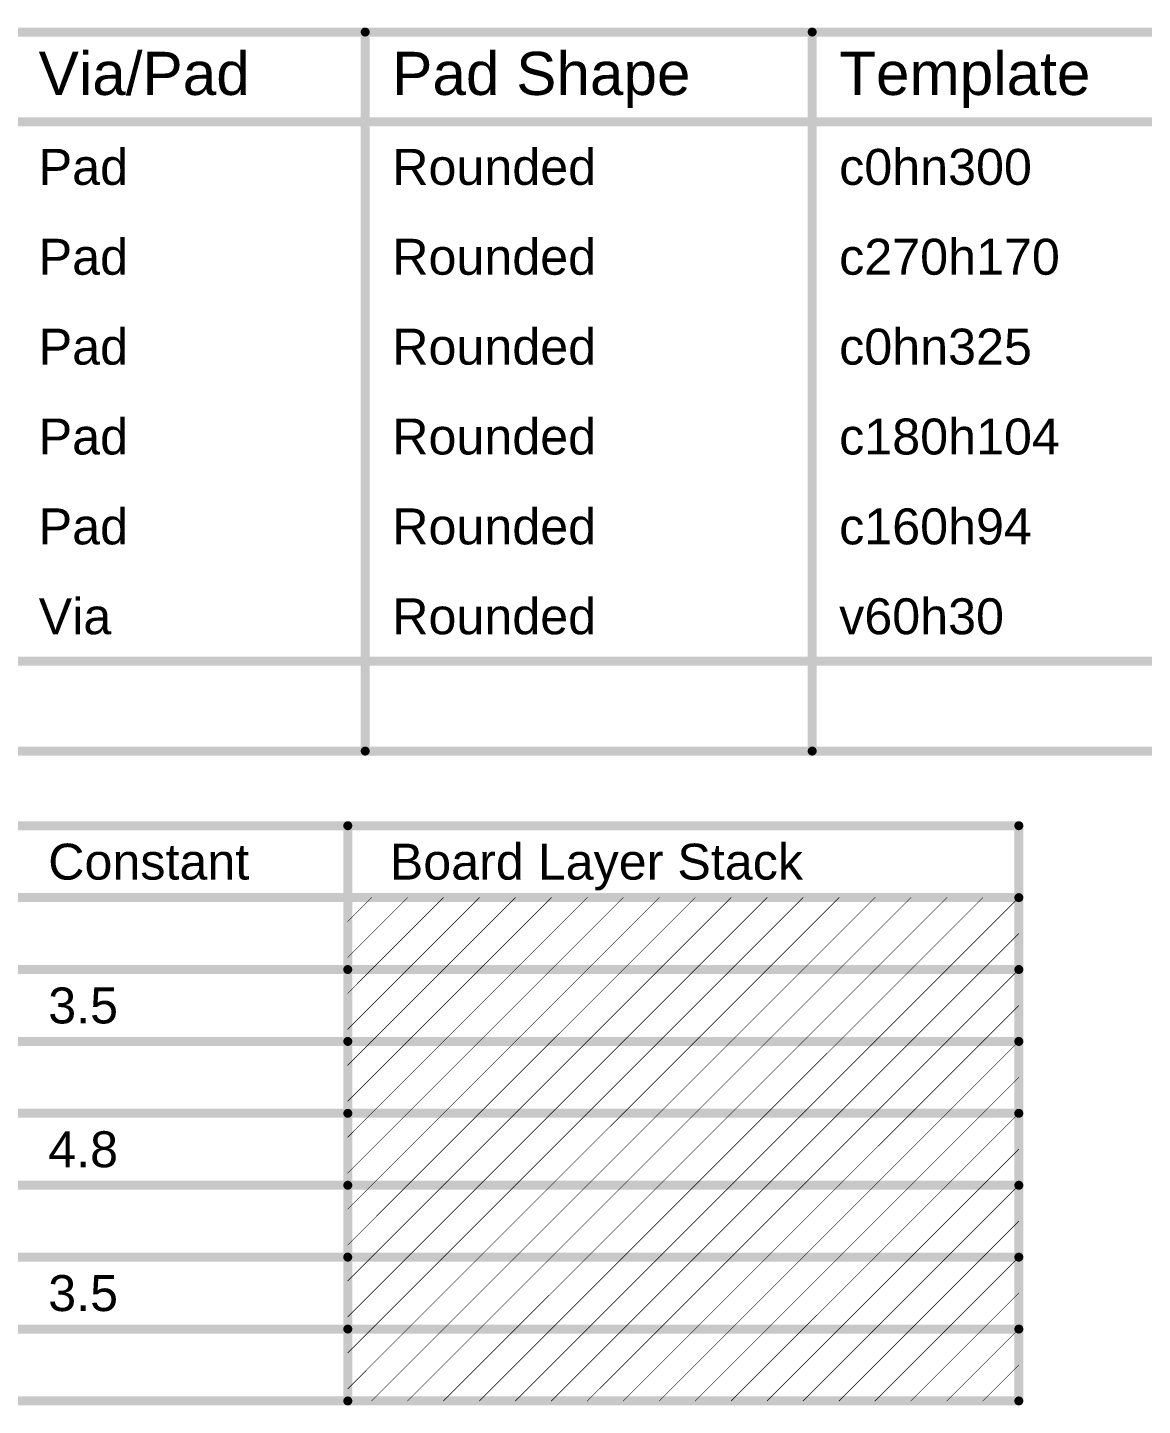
# Model space of a CAD drawing. Header units: inches. Extents: x -0.8 to 12, y -0.1 to 3.7.
# Drawn here: x 4.237 to 6.097, y 1.359 to 3.659 of the extents above; entities that cross this region are included whole.
import ezdxf

# ---------------------------------------------------------------- set-up
doc = ezdxf.new("R2010")
doc.units = ezdxf.units.IN
doc.header["$MEASUREMENT"] = 0
doc.layers.add('Drill Drawing', color=1, linetype='Continuous')
doc.layers.add('Fabrication', color=76, linetype='Continuous')
doc.styles.add('Arial', font='', dxfattribs={"height": 0.2})
doc.styles.get('Arial').set_extended_font_data('Arial')

msp = doc.modelspace()

# ---------------------------------------------------------------- linework, layer by layer
at = {"layer": 'Drill Drawing'}
for points in [[(-0.8195, 3.6515, 0.015, 0.015, 0), (11.9849, 3.6515, 0.015, 0.015, 0)], [(4.8, 2.4515, 0.015, 0.015, 0), (4.8, 3.6515, 0.015, 0.015, 0)], [(5.5458, 2.4515, 0.015, 0.015, 0), (5.5458, 3.6515, 0.015, 0.015, 0)], [(-0.8195, 3.5015, 0.015, 0.015, 0), (11.9849, 3.5015, 0.015, 0.015, 0)], [(-0.8195, 2.6015, 0.015, 0.015, 0), (11.9849, 2.6015, 0.015, 0.015, 0)], [(-0.8195, 2.4515, 0.015, 0.015, 0), (11.9849, 2.4515, 0.015, 0.015, 0)]]:
    msp.add_lwpolyline(points, format="xyseb", dxfattribs=at)
for points in [[(4.7962, 3.6515, 0.0075, 0.0075, 1), (4.8037, 3.6515, 0.0075, 0.0075, 1)], [(5.542, 3.6515, 0.0075, 0.0075, 1), (5.5495, 3.6515, 0.0075, 0.0075, 1)], [(4.7962, 2.4515, 0.0075, 0.0075, 1), (4.8037, 2.4515, 0.0075, 0.0075, 1)], [(5.542, 2.4515, 0.0075, 0.0075, 1), (5.5495, 2.4515, 0.0075, 0.0075, 1)]]:
    msp.add_lwpolyline(points, format="xyseb", close=True, dxfattribs=at)
at = {"layer": 'Fabrication'}
for points in [[(1.3517, 2.327, 0.015, 0.015, 0), (5.8905, 2.327, 0.015, 0.015, 0)], [(4.7709, 1.367, 0.015, 0.015, 0), (4.7709, 2.327, 0.015, 0.015, 0)], [(5.8905, 1.367, 0.015, 0.015, 0), (5.8905, 2.327, 0.015, 0.015, 0)], [(1.3517, 2.207, 0.015, 0.015, 0), (5.8905, 2.207, 0.015, 0.015, 0)], [(4.7709, 2.1673, 0.001, 0.001, 0), (4.8105, 2.207, 0.001, 0.001, 0)], [(4.7709, 2.1073, 0.001, 0.001, 0), (4.8705, 2.207, 0.001, 0.001, 0)], [(4.8105, 2.087, 0.001, 0.001, 0), (4.9305, 2.207, 0.001, 0.001, 0)], [(4.8705, 2.087, 0.001, 0.001, 0), (4.9905, 2.207, 0.001, 0.001, 0)], [(4.9305, 2.087, 0.001, 0.001, 0), (5.0505, 2.207, 0.001, 0.001, 0)], [(4.9905, 2.087, 0.001, 0.001, 0), (5.1105, 2.207, 0.001, 0.001, 0)], [(5.0505, 2.087, 0.001, 0.001, 0), (5.1705, 2.207, 0.001, 0.001, 0)], [(5.1105, 2.087, 0.001, 0.001, 0), (5.2305, 2.207, 0.001, 0.001, 0)], [(5.1705, 2.087, 0.001, 0.001, 0), (5.2905, 2.207, 0.001, 0.001, 0)], [(5.2305, 2.087, 0.001, 0.001, 0), (5.3505, 2.207, 0.001, 0.001, 0)], [(5.2905, 2.087, 0.001, 0.001, 0), (5.4105, 2.207, 0.001, 0.001, 0)], [(5.3505, 2.087, 0.001, 0.001, 0), (5.4705, 2.207, 0.001, 0.001, 0)], [(5.4105, 2.087, 0.001, 0.001, 0), (5.5305, 2.207, 0.001, 0.001, 0)], [(5.4705, 2.087, 0.001, 0.001, 0), (5.5905, 2.207, 0.001, 0.001, 0)], [(5.5305, 2.087, 0.001, 0.001, 0), (5.6505, 2.207, 0.001, 0.001, 0)], [(5.5905, 2.087, 0.001, 0.001, 0), (5.7105, 2.207, 0.001, 0.001, 0)], [(5.6505, 2.087, 0.001, 0.001, 0), (5.7705, 2.207, 0.001, 0.001, 0)], [(5.7105, 2.087, 0.001, 0.001, 0), (5.8305, 2.207, 0.001, 0.001, 0)], [(5.7705, 2.087, 0.001, 0.001, 0), (5.8905, 2.207, 0.001, 0.001, 0)], [(5.8305, 2.087, 0.001, 0.001, 0), (5.8905, 2.147, 0.001, 0.001, 0)], [(4.201, 2.087, 0.015, 0.015, 0), (4.7709, 2.087, 0.015, 0.015, 0)], [(4.7709, 2.087, 0.015, 0.015, 0), (5.8905, 2.087, 0.015, 0.015, 0)], [(4.7709, 2.0473, 0.001, 0.001, 0), (4.8105, 2.087, 0.001, 0.001, 0)], [(4.7709, 1.9873, 0.001, 0.001, 0), (4.8705, 2.087, 0.001, 0.001, 0)], [(4.8105, 1.967, 0.001, 0.001, 0), (4.9305, 2.087, 0.001, 0.001, 0)], [(4.8705, 1.967, 0.001, 0.001, 0), (4.9905, 2.087, 0.001, 0.001, 0)], [(4.9305, 1.967, 0.001, 0.001, 0), (5.0505, 2.087, 0.001, 0.001, 0)], [(4.9905, 1.967, 0.001, 0.001, 0), (5.1105, 2.087, 0.001, 0.001, 0)], [(5.0505, 1.967, 0.001, 0.001, 0), (5.1705, 2.087, 0.001, 0.001, 0)], [(5.1105, 1.967, 0.001, 0.001, 0), (5.2305, 2.087, 0.001, 0.001, 0)], [(5.1705, 1.967, 0.001, 0.001, 0), (5.2905, 2.087, 0.001, 0.001, 0)], [(5.2305, 1.967, 0.001, 0.001, 0), (5.3505, 2.087, 0.001, 0.001, 0)], [(5.2905, 1.967, 0.001, 0.001, 0), (5.4105, 2.087, 0.001, 0.001, 0)], [(5.3505, 1.967, 0.001, 0.001, 0), (5.4705, 2.087, 0.001, 0.001, 0)], [(5.4105, 1.967, 0.001, 0.001, 0), (5.5305, 2.087, 0.001, 0.001, 0)], [(5.4705, 1.967, 0.001, 0.001, 0), (5.5905, 2.087, 0.001, 0.001, 0)], [(5.5305, 1.967, 0.001, 0.001, 0), (5.6505, 2.087, 0.001, 0.001, 0)], [(5.5905, 1.967, 0.001, 0.001, 0), (5.7105, 2.087, 0.001, 0.001, 0)], [(5.6505, 1.967, 0.001, 0.001, 0), (5.7705, 2.087, 0.001, 0.001, 0)], [(5.7105, 1.967, 0.001, 0.001, 0), (5.8305, 2.087, 0.001, 0.001, 0)], [(5.7705, 1.967, 0.001, 0.001, 0), (5.8905, 2.087, 0.001, 0.001, 0)], [(5.8305, 1.967, 0.001, 0.001, 0), (5.8905, 2.027, 0.001, 0.001, 0)], [(4.201, 1.967, 0.015, 0.015, 0), (4.7709, 1.967, 0.015, 0.015, 0)], [(4.7709, 1.967, 0.015, 0.015, 0), (5.8905, 1.967, 0.015, 0.015, 0)], [(4.7709, 1.9273, 0.001, 0.001, 0), (4.8105, 1.967, 0.001, 0.001, 0)], [(4.7709, 1.8673, 0.001, 0.001, 0), (4.8705, 1.967, 0.001, 0.001, 0)], [(4.8105, 1.847, 0.001, 0.001, 0), (4.9305, 1.967, 0.001, 0.001, 0)], [(4.8705, 1.847, 0.001, 0.001, 0), (4.9905, 1.967, 0.001, 0.001, 0)], [(4.9305, 1.847, 0.001, 0.001, 0), (5.0505, 1.967, 0.001, 0.001, 0)], [(4.9905, 1.847, 0.001, 0.001, 0), (5.1105, 1.967, 0.001, 0.001, 0)], [(5.0505, 1.847, 0.001, 0.001, 0), (5.1705, 1.967, 0.001, 0.001, 0)], [(5.1105, 1.847, 0.001, 0.001, 0), (5.2305, 1.967, 0.001, 0.001, 0)], [(5.1705, 1.847, 0.001, 0.001, 0), (5.2905, 1.967, 0.001, 0.001, 0)], [(5.2305, 1.847, 0.001, 0.001, 0), (5.3505, 1.967, 0.001, 0.001, 0)], [(5.2905, 1.847, 0.001, 0.001, 0), (5.4105, 1.967, 0.001, 0.001, 0)], [(5.3505, 1.847, 0.001, 0.001, 0), (5.4705, 1.967, 0.001, 0.001, 0)], [(5.4105, 1.847, 0.001, 0.001, 0), (5.5305, 1.967, 0.001, 0.001, 0)], [(5.4705, 1.847, 0.001, 0.001, 0), (5.5905, 1.967, 0.001, 0.001, 0)], [(5.5305, 1.847, 0.001, 0.001, 0), (5.6505, 1.967, 0.001, 0.001, 0)], [(5.5905, 1.847, 0.001, 0.001, 0), (5.7105, 1.967, 0.001, 0.001, 0)], [(5.6505, 1.847, 0.001, 0.001, 0), (5.7705, 1.967, 0.001, 0.001, 0)], [(5.7105, 1.847, 0.001, 0.001, 0), (5.8305, 1.967, 0.001, 0.001, 0)], [(5.7705, 1.847, 0.001, 0.001, 0), (5.8905, 1.967, 0.001, 0.001, 0)], [(5.8305, 1.847, 0.001, 0.001, 0), (5.8905, 1.907, 0.001, 0.001, 0)], [(4.201, 1.847, 0.015, 0.015, 0), (4.7709, 1.847, 0.015, 0.015, 0)], [(4.7709, 1.847, 0.015, 0.015, 0), (5.8905, 1.847, 0.015, 0.015, 0)], [(4.7709, 1.8073, 0.001, 0.001, 0), (4.8105, 1.847, 0.001, 0.001, 0)], [(4.7709, 1.7473, 0.001, 0.001, 0), (4.8705, 1.847, 0.001, 0.001, 0)], [(4.8105, 1.727, 0.001, 0.001, 0), (4.9305, 1.847, 0.001, 0.001, 0)], [(4.8705, 1.727, 0.001, 0.001, 0), (4.9905, 1.847, 0.001, 0.001, 0)], [(4.9305, 1.727, 0.001, 0.001, 0), (5.0505, 1.847, 0.001, 0.001, 0)], [(4.9905, 1.727, 0.001, 0.001, 0), (5.1105, 1.847, 0.001, 0.001, 0)], [(5.0505, 1.727, 0.001, 0.001, 0), (5.1705, 1.847, 0.001, 0.001, 0)], [(5.1105, 1.727, 0.001, 0.001, 0), (5.2305, 1.847, 0.001, 0.001, 0)], [(5.1705, 1.727, 0.001, 0.001, 0), (5.2905, 1.847, 0.001, 0.001, 0)], [(5.2305, 1.727, 0.001, 0.001, 0), (5.3505, 1.847, 0.001, 0.001, 0)], [(5.2905, 1.727, 0.001, 0.001, 0), (5.4105, 1.847, 0.001, 0.001, 0)], [(5.3505, 1.727, 0.001, 0.001, 0), (5.4705, 1.847, 0.001, 0.001, 0)], [(5.4105, 1.727, 0.001, 0.001, 0), (5.5305, 1.847, 0.001, 0.001, 0)], [(5.4705, 1.727, 0.001, 0.001, 0), (5.5905, 1.847, 0.001, 0.001, 0)], [(5.5305, 1.727, 0.001, 0.001, 0), (5.6505, 1.847, 0.001, 0.001, 0)], [(5.5905, 1.727, 0.001, 0.001, 0), (5.7105, 1.847, 0.001, 0.001, 0)], [(5.6505, 1.727, 0.001, 0.001, 0), (5.7705, 1.847, 0.001, 0.001, 0)], [(5.7105, 1.727, 0.001, 0.001, 0), (5.8305, 1.847, 0.001, 0.001, 0)], [(5.7705, 1.727, 0.001, 0.001, 0), (5.8905, 1.847, 0.001, 0.001, 0)], [(5.8305, 1.727, 0.001, 0.001, 0), (5.8905, 1.787, 0.001, 0.001, 0)], [(4.201, 1.727, 0.015, 0.015, 0), (4.7709, 1.727, 0.015, 0.015, 0)], [(4.7709, 1.727, 0.015, 0.015, 0), (5.8905, 1.727, 0.015, 0.015, 0)], [(4.7709, 1.6873, 0.001, 0.001, 0), (4.8105, 1.727, 0.001, 0.001, 0)], [(4.7709, 1.6273, 0.001, 0.001, 0), (4.8705, 1.727, 0.001, 0.001, 0)], [(4.8105, 1.607, 0.001, 0.001, 0), (4.9305, 1.727, 0.001, 0.001, 0)], [(4.8705, 1.607, 0.001, 0.001, 0), (4.9905, 1.727, 0.001, 0.001, 0)], [(4.9305, 1.607, 0.001, 0.001, 0), (5.0505, 1.727, 0.001, 0.001, 0)], [(4.9905, 1.607, 0.001, 0.001, 0), (5.1105, 1.727, 0.001, 0.001, 0)], [(5.0505, 1.607, 0.001, 0.001, 0), (5.1705, 1.727, 0.001, 0.001, 0)], [(5.1105, 1.607, 0.001, 0.001, 0), (5.2305, 1.727, 0.001, 0.001, 0)], [(5.1705, 1.607, 0.001, 0.001, 0), (5.2905, 1.727, 0.001, 0.001, 0)], [(5.2305, 1.607, 0.001, 0.001, 0), (5.3505, 1.727, 0.001, 0.001, 0)], [(5.2905, 1.607, 0.001, 0.001, 0), (5.4105, 1.727, 0.001, 0.001, 0)], [(5.3505, 1.607, 0.001, 0.001, 0), (5.4705, 1.727, 0.001, 0.001, 0)], [(5.4105, 1.607, 0.001, 0.001, 0), (5.5305, 1.727, 0.001, 0.001, 0)], [(5.4705, 1.607, 0.001, 0.001, 0), (5.5905, 1.727, 0.001, 0.001, 0)], [(5.5305, 1.607, 0.001, 0.001, 0), (5.6505, 1.727, 0.001, 0.001, 0)], [(5.5905, 1.607, 0.001, 0.001, 0), (5.7105, 1.727, 0.001, 0.001, 0)], [(5.6505, 1.607, 0.001, 0.001, 0), (5.7705, 1.727, 0.001, 0.001, 0)], [(5.7105, 1.607, 0.001, 0.001, 0), (5.8305, 1.727, 0.001, 0.001, 0)], [(5.7705, 1.607, 0.001, 0.001, 0), (5.8905, 1.727, 0.001, 0.001, 0)], [(5.8305, 1.607, 0.001, 0.001, 0), (5.8905, 1.667, 0.001, 0.001, 0)], [(4.201, 1.607, 0.015, 0.015, 0), (4.7709, 1.607, 0.015, 0.015, 0)], [(4.7709, 1.607, 0.015, 0.015, 0), (5.8905, 1.607, 0.015, 0.015, 0)], [(4.7709, 1.5673, 0.001, 0.001, 0), (4.8105, 1.607, 0.001, 0.001, 0)], [(4.7709, 1.5073, 0.001, 0.001, 0), (4.8705, 1.607, 0.001, 0.001, 0)], [(4.8105, 1.487, 0.001, 0.001, 0), (4.9305, 1.607, 0.001, 0.001, 0)], [(4.8705, 1.487, 0.001, 0.001, 0), (4.9905, 1.607, 0.001, 0.001, 0)], [(4.9305, 1.487, 0.001, 0.001, 0), (5.0505, 1.607, 0.001, 0.001, 0)], [(4.9905, 1.487, 0.001, 0.001, 0), (5.1105, 1.607, 0.001, 0.001, 0)], [(5.0505, 1.487, 0.001, 0.001, 0), (5.1705, 1.607, 0.001, 0.001, 0)], [(5.1105, 1.487, 0.001, 0.001, 0), (5.2305, 1.607, 0.001, 0.001, 0)], [(5.1705, 1.487, 0.001, 0.001, 0), (5.2905, 1.607, 0.001, 0.001, 0)], [(5.2305, 1.487, 0.001, 0.001, 0), (5.3505, 1.607, 0.001, 0.001, 0)], [(5.2905, 1.487, 0.001, 0.001, 0), (5.4105, 1.607, 0.001, 0.001, 0)], [(5.3505, 1.487, 0.001, 0.001, 0), (5.4705, 1.607, 0.001, 0.001, 0)], [(5.4105, 1.487, 0.001, 0.001, 0), (5.5305, 1.607, 0.001, 0.001, 0)], [(5.4705, 1.487, 0.001, 0.001, 0), (5.5905, 1.607, 0.001, 0.001, 0)], [(5.5305, 1.487, 0.001, 0.001, 0), (5.6505, 1.607, 0.001, 0.001, 0)], [(5.5905, 1.487, 0.001, 0.001, 0), (5.7105, 1.607, 0.001, 0.001, 0)], [(5.6505, 1.487, 0.001, 0.001, 0), (5.7705, 1.607, 0.001, 0.001, 0)], [(5.7105, 1.487, 0.001, 0.001, 0), (5.8305, 1.607, 0.001, 0.001, 0)], [(5.7705, 1.487, 0.001, 0.001, 0), (5.8905, 1.607, 0.001, 0.001, 0)], [(5.8305, 1.487, 0.001, 0.001, 0), (5.8905, 1.547, 0.001, 0.001, 0)], [(4.201, 1.487, 0.015, 0.015, 0), (4.7709, 1.487, 0.015, 0.015, 0)], [(4.7709, 1.487, 0.015, 0.015, 0), (5.8905, 1.487, 0.015, 0.015, 0)], [(4.7709, 1.4473, 0.001, 0.001, 0), (4.8105, 1.487, 0.001, 0.001, 0)], [(4.7709, 1.3873, 0.001, 0.001, 0), (4.8705, 1.487, 0.001, 0.001, 0)], [(4.8105, 1.367, 0.001, 0.001, 0), (4.9305, 1.487, 0.001, 0.001, 0)], [(4.8705, 1.367, 0.001, 0.001, 0), (4.9905, 1.487, 0.001, 0.001, 0)], [(4.9305, 1.367, 0.001, 0.001, 0), (5.0505, 1.487, 0.001, 0.001, 0)], [(4.9905, 1.367, 0.001, 0.001, 0), (5.1105, 1.487, 0.001, 0.001, 0)], [(5.0505, 1.367, 0.001, 0.001, 0), (5.1705, 1.487, 0.001, 0.001, 0)], [(5.1105, 1.367, 0.001, 0.001, 0), (5.2305, 1.487, 0.001, 0.001, 0)], [(5.1705, 1.367, 0.001, 0.001, 0), (5.2905, 1.487, 0.001, 0.001, 0)], [(5.2305, 1.367, 0.001, 0.001, 0), (5.3505, 1.487, 0.001, 0.001, 0)], [(5.2905, 1.367, 0.001, 0.001, 0), (5.4105, 1.487, 0.001, 0.001, 0)], [(5.3505, 1.367, 0.001, 0.001, 0), (5.4705, 1.487, 0.001, 0.001, 0)], [(5.4105, 1.367, 0.001, 0.001, 0), (5.5305, 1.487, 0.001, 0.001, 0)], [(5.4705, 1.367, 0.001, 0.001, 0), (5.5905, 1.487, 0.001, 0.001, 0)], [(5.5305, 1.367, 0.001, 0.001, 0), (5.6505, 1.487, 0.001, 0.001, 0)], [(5.5905, 1.367, 0.001, 0.001, 0), (5.7105, 1.487, 0.001, 0.001, 0)], [(5.6505, 1.367, 0.001, 0.001, 0), (5.7705, 1.487, 0.001, 0.001, 0)], [(5.7105, 1.367, 0.001, 0.001, 0), (5.8305, 1.487, 0.001, 0.001, 0)], [(5.7705, 1.367, 0.001, 0.001, 0), (5.8905, 1.487, 0.001, 0.001, 0)], [(5.8305, 1.367, 0.001, 0.001, 0), (5.8905, 1.427, 0.001, 0.001, 0)], [(4.201, 1.367, 0.015, 0.015, 0), (4.7709, 1.367, 0.015, 0.015, 0)], [(4.7709, 1.367, 0.015, 0.015, 0), (5.8905, 1.367, 0.015, 0.015, 0)]]:
    msp.add_lwpolyline(points, format="xyseb", dxfattribs=at)
for points in [[(4.7671, 2.327, 0.0075, 0.0075, 1), (4.7746, 2.327, 0.0075, 0.0075, 1)], [(5.8868, 2.327, 0.0075, 0.0075, 1), (5.8943, 2.327, 0.0075, 0.0075, 1)], [(5.8868, 2.327, 0.0075, 0.0075, 1), (5.8943, 2.327, 0.0075, 0.0075, 1)], [(5.8868, 2.207, 0.0075, 0.0075, 1), (5.8943, 2.207, 0.0075, 0.0075, 1)], [(4.8103, 2.207, 0.0005, 0.0005, 1), (4.8108, 2.207, 0.0005, 0.0005, 1)], [(4.8703, 2.207, 0.0005, 0.0005, 1), (4.8708, 2.207, 0.0005, 0.0005, 1)], [(4.9303, 2.207, 0.0005, 0.0005, 1), (4.9308, 2.207, 0.0005, 0.0005, 1)], [(4.9903, 2.207, 0.0005, 0.0005, 1), (4.9908, 2.207, 0.0005, 0.0005, 1)], [(5.0503, 2.207, 0.0005, 0.0005, 1), (5.0508, 2.207, 0.0005, 0.0005, 1)], [(5.1103, 2.207, 0.0005, 0.0005, 1), (5.1108, 2.207, 0.0005, 0.0005, 1)], [(5.1703, 2.207, 0.0005, 0.0005, 1), (5.1708, 2.207, 0.0005, 0.0005, 1)], [(5.2303, 2.207, 0.0005, 0.0005, 1), (5.2308, 2.207, 0.0005, 0.0005, 1)], [(5.2903, 2.207, 0.0005, 0.0005, 1), (5.2908, 2.207, 0.0005, 0.0005, 1)], [(5.3503, 2.207, 0.0005, 0.0005, 1), (5.3508, 2.207, 0.0005, 0.0005, 1)], [(5.4103, 2.207, 0.0005, 0.0005, 1), (5.4108, 2.207, 0.0005, 0.0005, 1)], [(5.4703, 2.207, 0.0005, 0.0005, 1), (5.4708, 2.207, 0.0005, 0.0005, 1)], [(5.5303, 2.207, 0.0005, 0.0005, 1), (5.5308, 2.207, 0.0005, 0.0005, 1)], [(5.5903, 2.207, 0.0005, 0.0005, 1), (5.5908, 2.207, 0.0005, 0.0005, 1)], [(5.6503, 2.207, 0.0005, 0.0005, 1), (5.6508, 2.207, 0.0005, 0.0005, 1)], [(5.7103, 2.207, 0.0005, 0.0005, 1), (5.7108, 2.207, 0.0005, 0.0005, 1)], [(5.7703, 2.207, 0.0005, 0.0005, 1), (5.7708, 2.207, 0.0005, 0.0005, 1)], [(5.8303, 2.207, 0.0005, 0.0005, 1), (5.8308, 2.207, 0.0005, 0.0005, 1)], [(5.8903, 2.207, 0.0005, 0.0005, 1), (5.8908, 2.207, 0.0005, 0.0005, 1)], [(4.7706, 2.1673, 0.0005, 0.0005, 1), (4.7711, 2.1673, 0.0005, 0.0005, 1)], [(5.8903, 2.147, 0.0005, 0.0005, 1), (5.8908, 2.147, 0.0005, 0.0005, 1)], [(4.7671, 2.087, 0.0075, 0.0075, 1), (4.7746, 2.087, 0.0075, 0.0075, 1)], [(4.7671, 2.087, 0.0075, 0.0075, 1), (4.7746, 2.087, 0.0075, 0.0075, 1)], [(4.7706, 2.1073, 0.0005, 0.0005, 1), (4.7711, 2.1073, 0.0005, 0.0005, 1)], [(5.8868, 2.087, 0.0075, 0.0075, 1), (5.8943, 2.087, 0.0075, 0.0075, 1)], [(4.8103, 2.087, 0.0005, 0.0005, 1), (4.8108, 2.087, 0.0005, 0.0005, 1)], [(4.8103, 2.087, 0.0005, 0.0005, 1), (4.8108, 2.087, 0.0005, 0.0005, 1)], [(4.8703, 2.087, 0.0005, 0.0005, 1), (4.8708, 2.087, 0.0005, 0.0005, 1)], [(4.8703, 2.087, 0.0005, 0.0005, 1), (4.8708, 2.087, 0.0005, 0.0005, 1)], [(4.9303, 2.087, 0.0005, 0.0005, 1), (4.9308, 2.087, 0.0005, 0.0005, 1)], [(4.9303, 2.087, 0.0005, 0.0005, 1), (4.9308, 2.087, 0.0005, 0.0005, 1)], [(4.9903, 2.087, 0.0005, 0.0005, 1), (4.9908, 2.087, 0.0005, 0.0005, 1)], [(4.9903, 2.087, 0.0005, 0.0005, 1), (4.9908, 2.087, 0.0005, 0.0005, 1)], [(5.0503, 2.087, 0.0005, 0.0005, 1), (5.0508, 2.087, 0.0005, 0.0005, 1)], [(5.0503, 2.087, 0.0005, 0.0005, 1), (5.0508, 2.087, 0.0005, 0.0005, 1)], [(5.1103, 2.087, 0.0005, 0.0005, 1), (5.1108, 2.087, 0.0005, 0.0005, 1)], [(5.1103, 2.087, 0.0005, 0.0005, 1), (5.1108, 2.087, 0.0005, 0.0005, 1)], [(5.1703, 2.087, 0.0005, 0.0005, 1), (5.1708, 2.087, 0.0005, 0.0005, 1)], [(5.1703, 2.087, 0.0005, 0.0005, 1), (5.1708, 2.087, 0.0005, 0.0005, 1)], [(5.2303, 2.087, 0.0005, 0.0005, 1), (5.2308, 2.087, 0.0005, 0.0005, 1)], [(5.2303, 2.087, 0.0005, 0.0005, 1), (5.2308, 2.087, 0.0005, 0.0005, 1)], [(5.2903, 2.087, 0.0005, 0.0005, 1), (5.2908, 2.087, 0.0005, 0.0005, 1)], [(5.2903, 2.087, 0.0005, 0.0005, 1), (5.2908, 2.087, 0.0005, 0.0005, 1)], [(5.3503, 2.087, 0.0005, 0.0005, 1), (5.3508, 2.087, 0.0005, 0.0005, 1)], [(5.3503, 2.087, 0.0005, 0.0005, 1), (5.3508, 2.087, 0.0005, 0.0005, 1)], [(5.4103, 2.087, 0.0005, 0.0005, 1), (5.4108, 2.087, 0.0005, 0.0005, 1)], [(5.4103, 2.087, 0.0005, 0.0005, 1), (5.4108, 2.087, 0.0005, 0.0005, 1)], [(5.4703, 2.087, 0.0005, 0.0005, 1), (5.4708, 2.087, 0.0005, 0.0005, 1)], [(5.4703, 2.087, 0.0005, 0.0005, 1), (5.4708, 2.087, 0.0005, 0.0005, 1)], [(5.5303, 2.087, 0.0005, 0.0005, 1), (5.5308, 2.087, 0.0005, 0.0005, 1)], [(5.5303, 2.087, 0.0005, 0.0005, 1), (5.5308, 2.087, 0.0005, 0.0005, 1)], [(5.5903, 2.087, 0.0005, 0.0005, 1), (5.5908, 2.087, 0.0005, 0.0005, 1)], [(5.5903, 2.087, 0.0005, 0.0005, 1), (5.5908, 2.087, 0.0005, 0.0005, 1)], [(5.6503, 2.087, 0.0005, 0.0005, 1), (5.6508, 2.087, 0.0005, 0.0005, 1)], [(5.6503, 2.087, 0.0005, 0.0005, 1), (5.6508, 2.087, 0.0005, 0.0005, 1)], [(5.7103, 2.087, 0.0005, 0.0005, 1), (5.7108, 2.087, 0.0005, 0.0005, 1)], [(5.7103, 2.087, 0.0005, 0.0005, 1), (5.7108, 2.087, 0.0005, 0.0005, 1)], [(5.7703, 2.087, 0.0005, 0.0005, 1), (5.7708, 2.087, 0.0005, 0.0005, 1)], [(5.7703, 2.087, 0.0005, 0.0005, 1), (5.7708, 2.087, 0.0005, 0.0005, 1)], [(5.8303, 2.087, 0.0005, 0.0005, 1), (5.8308, 2.087, 0.0005, 0.0005, 1)], [(5.8303, 2.087, 0.0005, 0.0005, 1), (5.8308, 2.087, 0.0005, 0.0005, 1)], [(5.8903, 2.087, 0.0005, 0.0005, 1), (5.8908, 2.087, 0.0005, 0.0005, 1)], [(4.7706, 2.0473, 0.0005, 0.0005, 1), (4.7711, 2.0473, 0.0005, 0.0005, 1)], [(5.8903, 2.027, 0.0005, 0.0005, 1), (5.8908, 2.027, 0.0005, 0.0005, 1)], [(4.7706, 1.9873, 0.0005, 0.0005, 1), (4.7711, 1.9873, 0.0005, 0.0005, 1)], [(4.7671, 1.967, 0.0075, 0.0075, 1), (4.7746, 1.967, 0.0075, 0.0075, 1)], [(4.7671, 1.967, 0.0075, 0.0075, 1), (4.7746, 1.967, 0.0075, 0.0075, 1)], [(4.8103, 1.967, 0.0005, 0.0005, 1), (4.8108, 1.967, 0.0005, 0.0005, 1)], [(4.8103, 1.967, 0.0005, 0.0005, 1), (4.8108, 1.967, 0.0005, 0.0005, 1)], [(4.8703, 1.967, 0.0005, 0.0005, 1), (4.8708, 1.967, 0.0005, 0.0005, 1)], [(4.8703, 1.967, 0.0005, 0.0005, 1), (4.8708, 1.967, 0.0005, 0.0005, 1)], [(4.9303, 1.967, 0.0005, 0.0005, 1), (4.9308, 1.967, 0.0005, 0.0005, 1)], [(4.9303, 1.967, 0.0005, 0.0005, 1), (4.9308, 1.967, 0.0005, 0.0005, 1)], [(4.9903, 1.967, 0.0005, 0.0005, 1), (4.9908, 1.967, 0.0005, 0.0005, 1)], [(4.9903, 1.967, 0.0005, 0.0005, 1), (4.9908, 1.967, 0.0005, 0.0005, 1)], [(5.0503, 1.967, 0.0005, 0.0005, 1), (5.0508, 1.967, 0.0005, 0.0005, 1)], [(5.0503, 1.967, 0.0005, 0.0005, 1), (5.0508, 1.967, 0.0005, 0.0005, 1)], [(5.1103, 1.967, 0.0005, 0.0005, 1), (5.1108, 1.967, 0.0005, 0.0005, 1)], [(5.1103, 1.967, 0.0005, 0.0005, 1), (5.1108, 1.967, 0.0005, 0.0005, 1)], [(5.1703, 1.967, 0.0005, 0.0005, 1), (5.1708, 1.967, 0.0005, 0.0005, 1)], [(5.1703, 1.967, 0.0005, 0.0005, 1), (5.1708, 1.967, 0.0005, 0.0005, 1)], [(5.2303, 1.967, 0.0005, 0.0005, 1), (5.2308, 1.967, 0.0005, 0.0005, 1)], [(5.2303, 1.967, 0.0005, 0.0005, 1), (5.2308, 1.967, 0.0005, 0.0005, 1)], [(5.2903, 1.967, 0.0005, 0.0005, 1), (5.2908, 1.967, 0.0005, 0.0005, 1)], [(5.2903, 1.967, 0.0005, 0.0005, 1), (5.2908, 1.967, 0.0005, 0.0005, 1)], [(5.3503, 1.967, 0.0005, 0.0005, 1), (5.3508, 1.967, 0.0005, 0.0005, 1)], [(5.3503, 1.967, 0.0005, 0.0005, 1), (5.3508, 1.967, 0.0005, 0.0005, 1)], [(5.4103, 1.967, 0.0005, 0.0005, 1), (5.4108, 1.967, 0.0005, 0.0005, 1)], [(5.4103, 1.967, 0.0005, 0.0005, 1), (5.4108, 1.967, 0.0005, 0.0005, 1)], [(5.4703, 1.967, 0.0005, 0.0005, 1), (5.4708, 1.967, 0.0005, 0.0005, 1)], [(5.4703, 1.967, 0.0005, 0.0005, 1), (5.4708, 1.967, 0.0005, 0.0005, 1)], [(5.5303, 1.967, 0.0005, 0.0005, 1), (5.5308, 1.967, 0.0005, 0.0005, 1)], [(5.5303, 1.967, 0.0005, 0.0005, 1), (5.5308, 1.967, 0.0005, 0.0005, 1)], [(5.5903, 1.967, 0.0005, 0.0005, 1), (5.5908, 1.967, 0.0005, 0.0005, 1)], [(5.5903, 1.967, 0.0005, 0.0005, 1), (5.5908, 1.967, 0.0005, 0.0005, 1)], [(5.6503, 1.967, 0.0005, 0.0005, 1), (5.6508, 1.967, 0.0005, 0.0005, 1)], [(5.6503, 1.967, 0.0005, 0.0005, 1), (5.6508, 1.967, 0.0005, 0.0005, 1)], [(5.7103, 1.967, 0.0005, 0.0005, 1), (5.7108, 1.967, 0.0005, 0.0005, 1)], [(5.7103, 1.967, 0.0005, 0.0005, 1), (5.7108, 1.967, 0.0005, 0.0005, 1)], [(5.7703, 1.967, 0.0005, 0.0005, 1), (5.7708, 1.967, 0.0005, 0.0005, 1)], [(5.7703, 1.967, 0.0005, 0.0005, 1), (5.7708, 1.967, 0.0005, 0.0005, 1)], [(5.8303, 1.967, 0.0005, 0.0005, 1), (5.8308, 1.967, 0.0005, 0.0005, 1)], [(5.8303, 1.967, 0.0005, 0.0005, 1), (5.8308, 1.967, 0.0005, 0.0005, 1)], [(5.8868, 1.967, 0.0075, 0.0075, 1), (5.8943, 1.967, 0.0075, 0.0075, 1)], [(5.8903, 1.967, 0.0005, 0.0005, 1), (5.8908, 1.967, 0.0005, 0.0005, 1)], [(4.7706, 1.9273, 0.0005, 0.0005, 1), (4.7711, 1.9273, 0.0005, 0.0005, 1)], [(5.8903, 1.907, 0.0005, 0.0005, 1), (5.8908, 1.907, 0.0005, 0.0005, 1)], [(4.7706, 1.8673, 0.0005, 0.0005, 1), (4.7711, 1.8673, 0.0005, 0.0005, 1)], [(4.7671, 1.847, 0.0075, 0.0075, 1), (4.7746, 1.847, 0.0075, 0.0075, 1)], [(4.7671, 1.847, 0.0075, 0.0075, 1), (4.7746, 1.847, 0.0075, 0.0075, 1)], [(4.8103, 1.847, 0.0005, 0.0005, 1), (4.8108, 1.847, 0.0005, 0.0005, 1)], [(4.8103, 1.847, 0.0005, 0.0005, 1), (4.8108, 1.847, 0.0005, 0.0005, 1)], [(4.8703, 1.847, 0.0005, 0.0005, 1), (4.8708, 1.847, 0.0005, 0.0005, 1)], [(4.8703, 1.847, 0.0005, 0.0005, 1), (4.8708, 1.847, 0.0005, 0.0005, 1)], [(4.9303, 1.847, 0.0005, 0.0005, 1), (4.9308, 1.847, 0.0005, 0.0005, 1)], [(4.9303, 1.847, 0.0005, 0.0005, 1), (4.9308, 1.847, 0.0005, 0.0005, 1)], [(4.9903, 1.847, 0.0005, 0.0005, 1), (4.9908, 1.847, 0.0005, 0.0005, 1)], [(4.9903, 1.847, 0.0005, 0.0005, 1), (4.9908, 1.847, 0.0005, 0.0005, 1)], [(5.0503, 1.847, 0.0005, 0.0005, 1), (5.0508, 1.847, 0.0005, 0.0005, 1)], [(5.0503, 1.847, 0.0005, 0.0005, 1), (5.0508, 1.847, 0.0005, 0.0005, 1)], [(5.1103, 1.847, 0.0005, 0.0005, 1), (5.1108, 1.847, 0.0005, 0.0005, 1)], [(5.1103, 1.847, 0.0005, 0.0005, 1), (5.1108, 1.847, 0.0005, 0.0005, 1)], [(5.1703, 1.847, 0.0005, 0.0005, 1), (5.1708, 1.847, 0.0005, 0.0005, 1)], [(5.1703, 1.847, 0.0005, 0.0005, 1), (5.1708, 1.847, 0.0005, 0.0005, 1)], [(5.2303, 1.847, 0.0005, 0.0005, 1), (5.2308, 1.847, 0.0005, 0.0005, 1)], [(5.2303, 1.847, 0.0005, 0.0005, 1), (5.2308, 1.847, 0.0005, 0.0005, 1)], [(5.2903, 1.847, 0.0005, 0.0005, 1), (5.2908, 1.847, 0.0005, 0.0005, 1)], [(5.2903, 1.847, 0.0005, 0.0005, 1), (5.2908, 1.847, 0.0005, 0.0005, 1)], [(5.3503, 1.847, 0.0005, 0.0005, 1), (5.3508, 1.847, 0.0005, 0.0005, 1)], [(5.3503, 1.847, 0.0005, 0.0005, 1), (5.3508, 1.847, 0.0005, 0.0005, 1)], [(5.4103, 1.847, 0.0005, 0.0005, 1), (5.4108, 1.847, 0.0005, 0.0005, 1)], [(5.4103, 1.847, 0.0005, 0.0005, 1), (5.4108, 1.847, 0.0005, 0.0005, 1)], [(5.4703, 1.847, 0.0005, 0.0005, 1), (5.4708, 1.847, 0.0005, 0.0005, 1)], [(5.4703, 1.847, 0.0005, 0.0005, 1), (5.4708, 1.847, 0.0005, 0.0005, 1)], [(5.5303, 1.847, 0.0005, 0.0005, 1), (5.5308, 1.847, 0.0005, 0.0005, 1)], [(5.5303, 1.847, 0.0005, 0.0005, 1), (5.5308, 1.847, 0.0005, 0.0005, 1)], [(5.5903, 1.847, 0.0005, 0.0005, 1), (5.5908, 1.847, 0.0005, 0.0005, 1)], [(5.5903, 1.847, 0.0005, 0.0005, 1), (5.5908, 1.847, 0.0005, 0.0005, 1)], [(5.6503, 1.847, 0.0005, 0.0005, 1), (5.6508, 1.847, 0.0005, 0.0005, 1)], [(5.6503, 1.847, 0.0005, 0.0005, 1), (5.6508, 1.847, 0.0005, 0.0005, 1)], [(5.7103, 1.847, 0.0005, 0.0005, 1), (5.7108, 1.847, 0.0005, 0.0005, 1)], [(5.7103, 1.847, 0.0005, 0.0005, 1), (5.7108, 1.847, 0.0005, 0.0005, 1)], [(5.7703, 1.847, 0.0005, 0.0005, 1), (5.7708, 1.847, 0.0005, 0.0005, 1)], [(5.7703, 1.847, 0.0005, 0.0005, 1), (5.7708, 1.847, 0.0005, 0.0005, 1)], [(5.8303, 1.847, 0.0005, 0.0005, 1), (5.8308, 1.847, 0.0005, 0.0005, 1)], [(5.8303, 1.847, 0.0005, 0.0005, 1), (5.8308, 1.847, 0.0005, 0.0005, 1)], [(5.8868, 1.847, 0.0075, 0.0075, 1), (5.8943, 1.847, 0.0075, 0.0075, 1)], [(5.8903, 1.847, 0.0005, 0.0005, 1), (5.8908, 1.847, 0.0005, 0.0005, 1)], [(4.7706, 1.8073, 0.0005, 0.0005, 1), (4.7711, 1.8073, 0.0005, 0.0005, 1)], [(5.8903, 1.787, 0.0005, 0.0005, 1), (5.8908, 1.787, 0.0005, 0.0005, 1)], [(4.7706, 1.7473, 0.0005, 0.0005, 1), (4.7711, 1.7473, 0.0005, 0.0005, 1)], [(4.7671, 1.727, 0.0075, 0.0075, 1), (4.7746, 1.727, 0.0075, 0.0075, 1)], [(4.7671, 1.727, 0.0075, 0.0075, 1), (4.7746, 1.727, 0.0075, 0.0075, 1)], [(4.8103, 1.727, 0.0005, 0.0005, 1), (4.8108, 1.727, 0.0005, 0.0005, 1)], [(4.8103, 1.727, 0.0005, 0.0005, 1), (4.8108, 1.727, 0.0005, 0.0005, 1)], [(4.8703, 1.727, 0.0005, 0.0005, 1), (4.8708, 1.727, 0.0005, 0.0005, 1)], [(4.8703, 1.727, 0.0005, 0.0005, 1), (4.8708, 1.727, 0.0005, 0.0005, 1)], [(4.9303, 1.727, 0.0005, 0.0005, 1), (4.9308, 1.727, 0.0005, 0.0005, 1)], [(4.9303, 1.727, 0.0005, 0.0005, 1), (4.9308, 1.727, 0.0005, 0.0005, 1)], [(4.9903, 1.727, 0.0005, 0.0005, 1), (4.9908, 1.727, 0.0005, 0.0005, 1)], [(4.9903, 1.727, 0.0005, 0.0005, 1), (4.9908, 1.727, 0.0005, 0.0005, 1)], [(5.0503, 1.727, 0.0005, 0.0005, 1), (5.0508, 1.727, 0.0005, 0.0005, 1)], [(5.0503, 1.727, 0.0005, 0.0005, 1), (5.0508, 1.727, 0.0005, 0.0005, 1)], [(5.1103, 1.727, 0.0005, 0.0005, 1), (5.1108, 1.727, 0.0005, 0.0005, 1)], [(5.1103, 1.727, 0.0005, 0.0005, 1), (5.1108, 1.727, 0.0005, 0.0005, 1)], [(5.1703, 1.727, 0.0005, 0.0005, 1), (5.1708, 1.727, 0.0005, 0.0005, 1)], [(5.1703, 1.727, 0.0005, 0.0005, 1), (5.1708, 1.727, 0.0005, 0.0005, 1)], [(5.2303, 1.727, 0.0005, 0.0005, 1), (5.2308, 1.727, 0.0005, 0.0005, 1)], [(5.2303, 1.727, 0.0005, 0.0005, 1), (5.2308, 1.727, 0.0005, 0.0005, 1)], [(5.2903, 1.727, 0.0005, 0.0005, 1), (5.2908, 1.727, 0.0005, 0.0005, 1)], [(5.2903, 1.727, 0.0005, 0.0005, 1), (5.2908, 1.727, 0.0005, 0.0005, 1)], [(5.3503, 1.727, 0.0005, 0.0005, 1), (5.3508, 1.727, 0.0005, 0.0005, 1)], [(5.3503, 1.727, 0.0005, 0.0005, 1), (5.3508, 1.727, 0.0005, 0.0005, 1)], [(5.4103, 1.727, 0.0005, 0.0005, 1), (5.4108, 1.727, 0.0005, 0.0005, 1)], [(5.4103, 1.727, 0.0005, 0.0005, 1), (5.4108, 1.727, 0.0005, 0.0005, 1)], [(5.4703, 1.727, 0.0005, 0.0005, 1), (5.4708, 1.727, 0.0005, 0.0005, 1)], [(5.4703, 1.727, 0.0005, 0.0005, 1), (5.4708, 1.727, 0.0005, 0.0005, 1)], [(5.5303, 1.727, 0.0005, 0.0005, 1), (5.5308, 1.727, 0.0005, 0.0005, 1)], [(5.5303, 1.727, 0.0005, 0.0005, 1), (5.5308, 1.727, 0.0005, 0.0005, 1)], [(5.5903, 1.727, 0.0005, 0.0005, 1), (5.5908, 1.727, 0.0005, 0.0005, 1)], [(5.5903, 1.727, 0.0005, 0.0005, 1), (5.5908, 1.727, 0.0005, 0.0005, 1)], [(5.6503, 1.727, 0.0005, 0.0005, 1), (5.6508, 1.727, 0.0005, 0.0005, 1)], [(5.6503, 1.727, 0.0005, 0.0005, 1), (5.6508, 1.727, 0.0005, 0.0005, 1)], [(5.7103, 1.727, 0.0005, 0.0005, 1), (5.7108, 1.727, 0.0005, 0.0005, 1)], [(5.7103, 1.727, 0.0005, 0.0005, 1), (5.7108, 1.727, 0.0005, 0.0005, 1)], [(5.7703, 1.727, 0.0005, 0.0005, 1), (5.7708, 1.727, 0.0005, 0.0005, 1)], [(5.7703, 1.727, 0.0005, 0.0005, 1), (5.7708, 1.727, 0.0005, 0.0005, 1)], [(5.8303, 1.727, 0.0005, 0.0005, 1), (5.8308, 1.727, 0.0005, 0.0005, 1)], [(5.8303, 1.727, 0.0005, 0.0005, 1), (5.8308, 1.727, 0.0005, 0.0005, 1)], [(5.8868, 1.727, 0.0075, 0.0075, 1), (5.8943, 1.727, 0.0075, 0.0075, 1)], [(5.8903, 1.727, 0.0005, 0.0005, 1), (5.8908, 1.727, 0.0005, 0.0005, 1)], [(4.7706, 1.6873, 0.0005, 0.0005, 1), (4.7711, 1.6873, 0.0005, 0.0005, 1)], [(5.8903, 1.667, 0.0005, 0.0005, 1), (5.8908, 1.667, 0.0005, 0.0005, 1)], [(4.7671, 1.607, 0.0075, 0.0075, 1), (4.7746, 1.607, 0.0075, 0.0075, 1)], [(4.7671, 1.607, 0.0075, 0.0075, 1), (4.7746, 1.607, 0.0075, 0.0075, 1)], [(4.7706, 1.6273, 0.0005, 0.0005, 1), (4.7711, 1.6273, 0.0005, 0.0005, 1)], [(5.8868, 1.607, 0.0075, 0.0075, 1), (5.8943, 1.607, 0.0075, 0.0075, 1)], [(4.8103, 1.607, 0.0005, 0.0005, 1), (4.8108, 1.607, 0.0005, 0.0005, 1)], [(4.8103, 1.607, 0.0005, 0.0005, 1), (4.8108, 1.607, 0.0005, 0.0005, 1)], [(4.8703, 1.607, 0.0005, 0.0005, 1), (4.8708, 1.607, 0.0005, 0.0005, 1)], [(4.8703, 1.607, 0.0005, 0.0005, 1), (4.8708, 1.607, 0.0005, 0.0005, 1)], [(4.9303, 1.607, 0.0005, 0.0005, 1), (4.9308, 1.607, 0.0005, 0.0005, 1)], [(4.9303, 1.607, 0.0005, 0.0005, 1), (4.9308, 1.607, 0.0005, 0.0005, 1)], [(4.9903, 1.607, 0.0005, 0.0005, 1), (4.9908, 1.607, 0.0005, 0.0005, 1)], [(4.9903, 1.607, 0.0005, 0.0005, 1), (4.9908, 1.607, 0.0005, 0.0005, 1)], [(5.0503, 1.607, 0.0005, 0.0005, 1), (5.0508, 1.607, 0.0005, 0.0005, 1)], [(5.0503, 1.607, 0.0005, 0.0005, 1), (5.0508, 1.607, 0.0005, 0.0005, 1)], [(5.1103, 1.607, 0.0005, 0.0005, 1), (5.1108, 1.607, 0.0005, 0.0005, 1)], [(5.1103, 1.607, 0.0005, 0.0005, 1), (5.1108, 1.607, 0.0005, 0.0005, 1)], [(5.1703, 1.607, 0.0005, 0.0005, 1), (5.1708, 1.607, 0.0005, 0.0005, 1)], [(5.1703, 1.607, 0.0005, 0.0005, 1), (5.1708, 1.607, 0.0005, 0.0005, 1)], [(5.2303, 1.607, 0.0005, 0.0005, 1), (5.2308, 1.607, 0.0005, 0.0005, 1)], [(5.2303, 1.607, 0.0005, 0.0005, 1), (5.2308, 1.607, 0.0005, 0.0005, 1)], [(5.2903, 1.607, 0.0005, 0.0005, 1), (5.2908, 1.607, 0.0005, 0.0005, 1)], [(5.2903, 1.607, 0.0005, 0.0005, 1), (5.2908, 1.607, 0.0005, 0.0005, 1)], [(5.3503, 1.607, 0.0005, 0.0005, 1), (5.3508, 1.607, 0.0005, 0.0005, 1)], [(5.3503, 1.607, 0.0005, 0.0005, 1), (5.3508, 1.607, 0.0005, 0.0005, 1)], [(5.4103, 1.607, 0.0005, 0.0005, 1), (5.4108, 1.607, 0.0005, 0.0005, 1)], [(5.4103, 1.607, 0.0005, 0.0005, 1), (5.4108, 1.607, 0.0005, 0.0005, 1)], [(5.4703, 1.607, 0.0005, 0.0005, 1), (5.4708, 1.607, 0.0005, 0.0005, 1)], [(5.4703, 1.607, 0.0005, 0.0005, 1), (5.4708, 1.607, 0.0005, 0.0005, 1)], [(5.5303, 1.607, 0.0005, 0.0005, 1), (5.5308, 1.607, 0.0005, 0.0005, 1)], [(5.5303, 1.607, 0.0005, 0.0005, 1), (5.5308, 1.607, 0.0005, 0.0005, 1)], [(5.5903, 1.607, 0.0005, 0.0005, 1), (5.5908, 1.607, 0.0005, 0.0005, 1)], [(5.5903, 1.607, 0.0005, 0.0005, 1), (5.5908, 1.607, 0.0005, 0.0005, 1)], [(5.6503, 1.607, 0.0005, 0.0005, 1), (5.6508, 1.607, 0.0005, 0.0005, 1)], [(5.6503, 1.607, 0.0005, 0.0005, 1), (5.6508, 1.607, 0.0005, 0.0005, 1)], [(5.7103, 1.607, 0.0005, 0.0005, 1), (5.7108, 1.607, 0.0005, 0.0005, 1)], [(5.7103, 1.607, 0.0005, 0.0005, 1), (5.7108, 1.607, 0.0005, 0.0005, 1)], [(5.7703, 1.607, 0.0005, 0.0005, 1), (5.7708, 1.607, 0.0005, 0.0005, 1)], [(5.7703, 1.607, 0.0005, 0.0005, 1), (5.7708, 1.607, 0.0005, 0.0005, 1)], [(5.8303, 1.607, 0.0005, 0.0005, 1), (5.8308, 1.607, 0.0005, 0.0005, 1)], [(5.8303, 1.607, 0.0005, 0.0005, 1), (5.8308, 1.607, 0.0005, 0.0005, 1)], [(5.8903, 1.607, 0.0005, 0.0005, 1), (5.8908, 1.607, 0.0005, 0.0005, 1)], [(4.7706, 1.5673, 0.0005, 0.0005, 1), (4.7711, 1.5673, 0.0005, 0.0005, 1)], [(5.8903, 1.547, 0.0005, 0.0005, 1), (5.8908, 1.547, 0.0005, 0.0005, 1)], [(4.7706, 1.5073, 0.0005, 0.0005, 1), (4.7711, 1.5073, 0.0005, 0.0005, 1)], [(4.7671, 1.487, 0.0075, 0.0075, 1), (4.7746, 1.487, 0.0075, 0.0075, 1)], [(4.7671, 1.487, 0.0075, 0.0075, 1), (4.7746, 1.487, 0.0075, 0.0075, 1)], [(4.8103, 1.487, 0.0005, 0.0005, 1), (4.8108, 1.487, 0.0005, 0.0005, 1)], [(4.8103, 1.487, 0.0005, 0.0005, 1), (4.8108, 1.487, 0.0005, 0.0005, 1)], [(4.8703, 1.487, 0.0005, 0.0005, 1), (4.8708, 1.487, 0.0005, 0.0005, 1)], [(4.8703, 1.487, 0.0005, 0.0005, 1), (4.8708, 1.487, 0.0005, 0.0005, 1)], [(4.9303, 1.487, 0.0005, 0.0005, 1), (4.9308, 1.487, 0.0005, 0.0005, 1)], [(4.9303, 1.487, 0.0005, 0.0005, 1), (4.9308, 1.487, 0.0005, 0.0005, 1)], [(4.9903, 1.487, 0.0005, 0.0005, 1), (4.9908, 1.487, 0.0005, 0.0005, 1)], [(4.9903, 1.487, 0.0005, 0.0005, 1), (4.9908, 1.487, 0.0005, 0.0005, 1)], [(5.0503, 1.487, 0.0005, 0.0005, 1), (5.0508, 1.487, 0.0005, 0.0005, 1)], [(5.0503, 1.487, 0.0005, 0.0005, 1), (5.0508, 1.487, 0.0005, 0.0005, 1)], [(5.1103, 1.487, 0.0005, 0.0005, 1), (5.1108, 1.487, 0.0005, 0.0005, 1)], [(5.1103, 1.487, 0.0005, 0.0005, 1), (5.1108, 1.487, 0.0005, 0.0005, 1)], [(5.1703, 1.487, 0.0005, 0.0005, 1), (5.1708, 1.487, 0.0005, 0.0005, 1)], [(5.1703, 1.487, 0.0005, 0.0005, 1), (5.1708, 1.487, 0.0005, 0.0005, 1)], [(5.2303, 1.487, 0.0005, 0.0005, 1), (5.2308, 1.487, 0.0005, 0.0005, 1)], [(5.2303, 1.487, 0.0005, 0.0005, 1), (5.2308, 1.487, 0.0005, 0.0005, 1)], [(5.2903, 1.487, 0.0005, 0.0005, 1), (5.2908, 1.487, 0.0005, 0.0005, 1)], [(5.2903, 1.487, 0.0005, 0.0005, 1), (5.2908, 1.487, 0.0005, 0.0005, 1)], [(5.3503, 1.487, 0.0005, 0.0005, 1), (5.3508, 1.487, 0.0005, 0.0005, 1)], [(5.3503, 1.487, 0.0005, 0.0005, 1), (5.3508, 1.487, 0.0005, 0.0005, 1)], [(5.4103, 1.487, 0.0005, 0.0005, 1), (5.4108, 1.487, 0.0005, 0.0005, 1)], [(5.4103, 1.487, 0.0005, 0.0005, 1), (5.4108, 1.487, 0.0005, 0.0005, 1)], [(5.4703, 1.487, 0.0005, 0.0005, 1), (5.4708, 1.487, 0.0005, 0.0005, 1)], [(5.4703, 1.487, 0.0005, 0.0005, 1), (5.4708, 1.487, 0.0005, 0.0005, 1)], [(5.5303, 1.487, 0.0005, 0.0005, 1), (5.5308, 1.487, 0.0005, 0.0005, 1)], [(5.5303, 1.487, 0.0005, 0.0005, 1), (5.5308, 1.487, 0.0005, 0.0005, 1)], [(5.5903, 1.487, 0.0005, 0.0005, 1), (5.5908, 1.487, 0.0005, 0.0005, 1)], [(5.5903, 1.487, 0.0005, 0.0005, 1), (5.5908, 1.487, 0.0005, 0.0005, 1)], [(5.6503, 1.487, 0.0005, 0.0005, 1), (5.6508, 1.487, 0.0005, 0.0005, 1)], [(5.6503, 1.487, 0.0005, 0.0005, 1), (5.6508, 1.487, 0.0005, 0.0005, 1)], [(5.7103, 1.487, 0.0005, 0.0005, 1), (5.7108, 1.487, 0.0005, 0.0005, 1)], [(5.7103, 1.487, 0.0005, 0.0005, 1), (5.7108, 1.487, 0.0005, 0.0005, 1)], [(5.7703, 1.487, 0.0005, 0.0005, 1), (5.7708, 1.487, 0.0005, 0.0005, 1)], [(5.7703, 1.487, 0.0005, 0.0005, 1), (5.7708, 1.487, 0.0005, 0.0005, 1)], [(5.8303, 1.487, 0.0005, 0.0005, 1), (5.8308, 1.487, 0.0005, 0.0005, 1)], [(5.8303, 1.487, 0.0005, 0.0005, 1), (5.8308, 1.487, 0.0005, 0.0005, 1)], [(5.8868, 1.487, 0.0075, 0.0075, 1), (5.8943, 1.487, 0.0075, 0.0075, 1)], [(5.8903, 1.487, 0.0005, 0.0005, 1), (5.8908, 1.487, 0.0005, 0.0005, 1)], [(4.7706, 1.4473, 0.0005, 0.0005, 1), (4.7711, 1.4473, 0.0005, 0.0005, 1)], [(5.8903, 1.427, 0.0005, 0.0005, 1), (5.8908, 1.427, 0.0005, 0.0005, 1)], [(4.7706, 1.3873, 0.0005, 0.0005, 1), (4.7711, 1.3873, 0.0005, 0.0005, 1)], [(4.7671, 1.367, 0.0075, 0.0075, 1), (4.7746, 1.367, 0.0075, 0.0075, 1)], [(4.7671, 1.367, 0.0075, 0.0075, 1), (4.7746, 1.367, 0.0075, 0.0075, 1)], [(4.7671, 1.367, 0.0075, 0.0075, 1), (4.7746, 1.367, 0.0075, 0.0075, 1)], [(4.8103, 1.367, 0.0005, 0.0005, 1), (4.8108, 1.367, 0.0005, 0.0005, 1)], [(4.8703, 1.367, 0.0005, 0.0005, 1), (4.8708, 1.367, 0.0005, 0.0005, 1)], [(4.9303, 1.367, 0.0005, 0.0005, 1), (4.9308, 1.367, 0.0005, 0.0005, 1)], [(4.9903, 1.367, 0.0005, 0.0005, 1), (4.9908, 1.367, 0.0005, 0.0005, 1)], [(5.0503, 1.367, 0.0005, 0.0005, 1), (5.0508, 1.367, 0.0005, 0.0005, 1)], [(5.1103, 1.367, 0.0005, 0.0005, 1), (5.1108, 1.367, 0.0005, 0.0005, 1)], [(5.1703, 1.367, 0.0005, 0.0005, 1), (5.1708, 1.367, 0.0005, 0.0005, 1)], [(5.2303, 1.367, 0.0005, 0.0005, 1), (5.2308, 1.367, 0.0005, 0.0005, 1)], [(5.2903, 1.367, 0.0005, 0.0005, 1), (5.2908, 1.367, 0.0005, 0.0005, 1)], [(5.3503, 1.367, 0.0005, 0.0005, 1), (5.3508, 1.367, 0.0005, 0.0005, 1)], [(5.4103, 1.367, 0.0005, 0.0005, 1), (5.4108, 1.367, 0.0005, 0.0005, 1)], [(5.4703, 1.367, 0.0005, 0.0005, 1), (5.4708, 1.367, 0.0005, 0.0005, 1)], [(5.5303, 1.367, 0.0005, 0.0005, 1), (5.5308, 1.367, 0.0005, 0.0005, 1)], [(5.5903, 1.367, 0.0005, 0.0005, 1), (5.5908, 1.367, 0.0005, 0.0005, 1)], [(5.6503, 1.367, 0.0005, 0.0005, 1), (5.6508, 1.367, 0.0005, 0.0005, 1)], [(5.7103, 1.367, 0.0005, 0.0005, 1), (5.7108, 1.367, 0.0005, 0.0005, 1)], [(5.7703, 1.367, 0.0005, 0.0005, 1), (5.7708, 1.367, 0.0005, 0.0005, 1)], [(5.8303, 1.367, 0.0005, 0.0005, 1), (5.8308, 1.367, 0.0005, 0.0005, 1)], [(5.8868, 1.367, 0.0075, 0.0075, 1), (5.8943, 1.367, 0.0075, 0.0075, 1)], [(5.8868, 1.367, 0.0075, 0.0075, 1), (5.8943, 1.367, 0.0075, 0.0075, 1)]]:
    msp.add_lwpolyline(points, format="xyseb", close=True, dxfattribs=at)

# ---------------------------------------------------------------- texts
at = {"layer": 'Drill Drawing', "style": 'Arial'}
for s, height, p in [('Via/Pad', 0.072, (4.2551, 3.5465)), ('Pad Shape', 0.072, (4.845, 3.5465)), ('Template', 0.072, (5.5908, 3.5465)), ('Pad', 0.06, (4.2551, 3.3965)), ('Rounded', 0.06, (4.845, 3.3965)), ('c0hn300', 0.06, (5.5908, 3.3965)), ('Pad', 0.06, (4.2551, 3.2465)), ('Rounded', 0.06, (4.845, 3.2465)), ('c270h170', 0.06, (5.5908, 3.2465)), ('Pad', 0.06, (4.2551, 3.0965)), ('Rounded', 0.06, (4.845, 3.0965)), ('c0hn325', 0.06, (5.5908, 3.0965)), ('Pad', 0.06, (4.2551, 2.9465)), ('Rounded', 0.06, (4.845, 2.9465)), ('c180h104', 0.06, (5.5908, 2.9465)), ('Pad', 0.06, (4.2551, 2.7965)), ('Rounded', 0.06, (4.845, 2.7965)), ('c160h94', 0.06, (5.5908, 2.7965)), ('Via', 0.06, (4.2551, 2.6465)), ('Rounded', 0.06, (4.845, 2.6465)), ('v60h30', 0.06, (5.5908, 2.6465))]:
    msp.add_text(s, height=height, dxfattribs=at).set_placement(p)
at = {"layer": 'Fabrication', "style": 'Arial'}
for s, p in [('Board Layer Stack', (4.8409, 2.237)), ('Constant', (4.271, 2.237)), ('3.5', (4.271, 1.997)), ('4.8', (4.271, 1.757)), ('3.5', (4.271, 1.517))]:
    msp.add_text(s, height=0.06, dxfattribs=at).set_placement(p)

doc.saveas('drawing.dxf')
